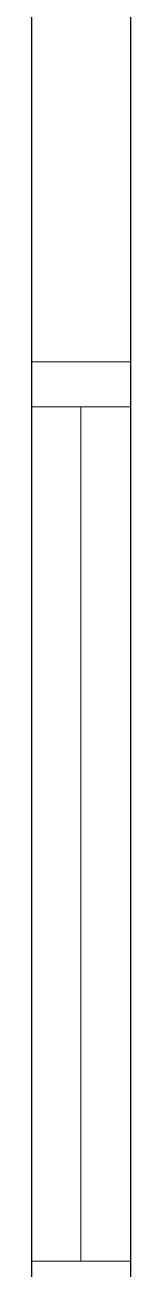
# Model space of a CAD drawing. Header units: inches. Extents: x -86493719 to 430035, y 21644 to 1519532.
# Drawn here: x 57579 to 57689, y 70934 to 72318 of the extents above; entities that cross this region are included whole.
import ezdxf

# ---------------------------------------------------------------- set-up
doc = ezdxf.new("R2010")
doc.units = ezdxf.units.IN
doc.header["$MEASUREMENT"] = 0
doc.layers.add('partition', color=8, linetype='Continuous')
doc.layers.add('WIN', color=8, linetype='Continuous', lineweight=18)

msp = doc.modelspace()

# ---------------------------------------------------------------- linework, layer by layer
at = {"layer": 'partition'}
for p, q in [((57579.3, 72728.6), (57579.3, 67748.6)), ((57689.3, 72728.6), (57689.3, 67748.6))]:
    msp.add_line(p, q, dxfattribs=at)
at = {"layer": 'WIN'}
for p, q in [((57579.3, 71893.1), (57579.3, 71943.1)), ((57689.3, 71943.1), (57689.3, 71893.1)), ((57579.3, 71893.1), (57579.3, 70943.1)), ((57634.3, 71893.1), (57634.3, 70943.1)), ((57689.3, 71893.1), (57689.3, 70943.1)), ((57579.3, 70893.1), (57579.3, 70943.1)), ((57689.3, 70943.1), (57689.3, 70893.1))]:
    msp.add_line(p, q, dxfattribs=at)
for points in [[(57689.3, 71943.1), (57579.3, 71943.1)], [(57579.3, 71893.1), (57689.3, 71893.1)], [(57689.3, 70943.1), (57579.3, 70943.1)]]:
    msp.add_lwpolyline(points, dxfattribs=at)

doc.saveas('drawing.dxf')
